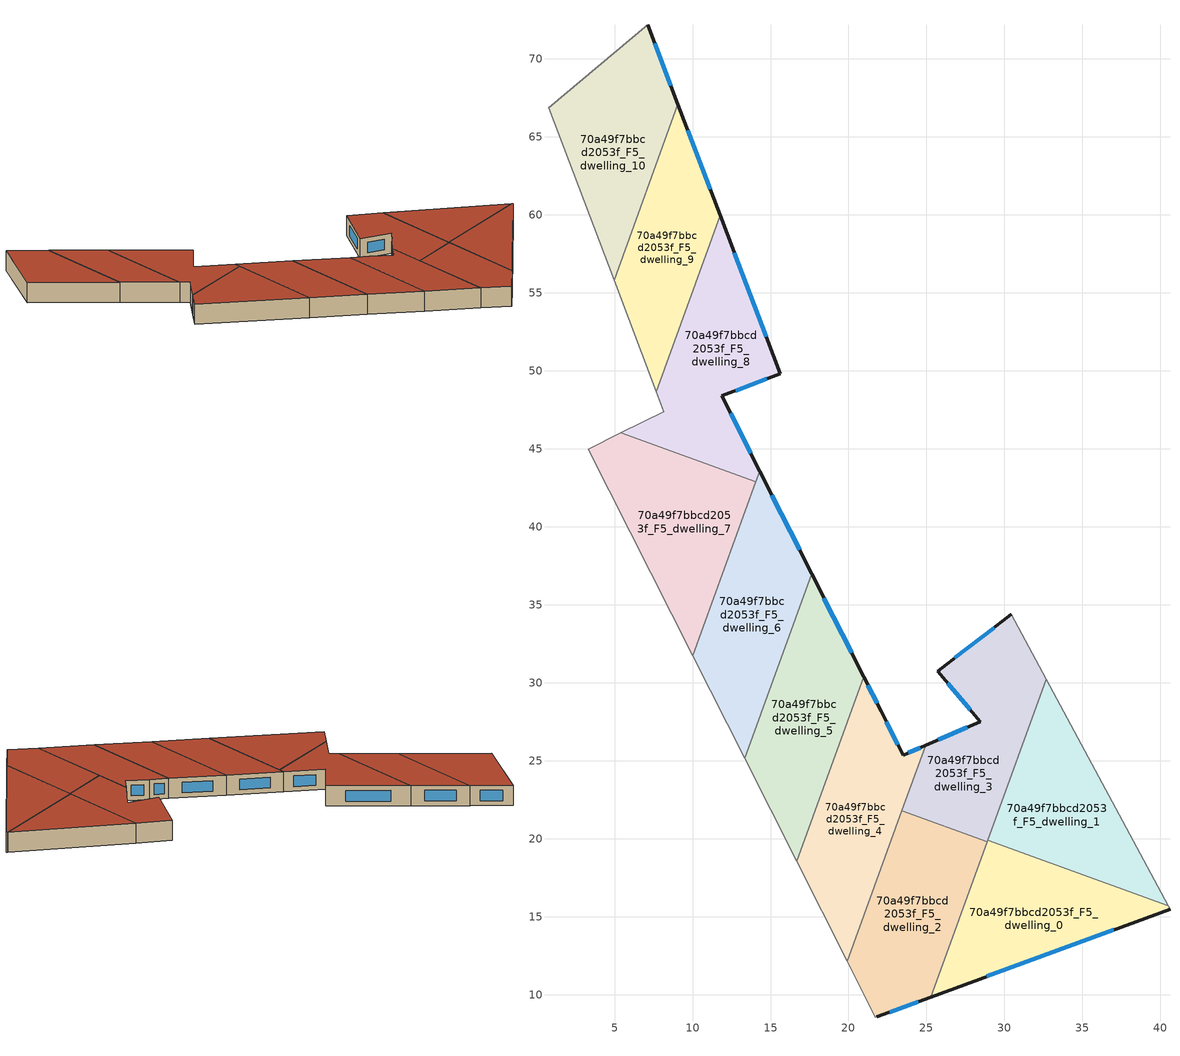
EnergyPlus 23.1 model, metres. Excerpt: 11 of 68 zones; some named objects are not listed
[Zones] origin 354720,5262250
70a49f7bbcd2053f_F5_dwelling_0
 floor to 70a49f7bbcd2053f_F4_dwelling_0 (EU_floor_Construction): 40.5,15.69 40.61,15.47 25.28,9.86 28.92,19.9 z15
 wall outside (EU_wall_Construction): 25.28,9.86 40.61,15.47 z15:18
 wall adiabatic (EU_wall_Construction): 40.61,15.47 40.5,15.69 z15:18
 wall to 70a49f7bbcd2053f_F5_dwelling_1 (EU_wall_Construction): 40.5,15.69 28.92,19.9 z15:18
 wall to 70a49f7bbcd2053f_F5_dwelling_2 (EU_wall_Construction): 28.89,19.8 25.28,9.86 z15:18
 wall to 70a49f7bbcd2053f_F5_dwelling_3 (EU_wall_Construction): 28.92,19.9 28.89,19.8 z15:18
 window (EU_Window_Construction): 28.88,11.17 37.01,14.15 z15.7:17.3
 roof outside (EU_roof_Construction): 40.61,15.47 40.5,15.69 28.92,19.9 25.28,9.86 z18
70a49f7bbcd2053f_F5_dwelling_1
 floor to 70a49f7bbcd2053f_F4_dwelling_1 (EU_floor_Construction): 32.68,30.24 40.5,15.69 28.92,19.9 z15
 wall adiabatic (EU_wall_Construction): 40.5,15.69 32.68,30.24 z15:18
 wall to 70a49f7bbcd2053f_F5_dwelling_3 (EU_wall_Construction): 32.68,30.24 28.92,19.9 z15:18
 roof outside (EU_roof_Construction): 40.5,15.69 32.68,30.24 28.92,19.9 z18
70a49f7bbcd2053f_F5_dwelling_10
 floor to 70a49f7bbcd2053f_F4_dwelling_10 (EU_floor_Construction): 7.13,72.19 9.07,67.1 4.97,55.8 0.77,66.87 z15
 wall outside (EU_wall_Construction): 9.07,67.1 7.13,72.19 z15:18
 wall to 70a49f7bbcd2053f_F5_dwelling_9 (EU_wall_Construction): 4.97,55.8 9.07,67.1 z15:18
 wall adiabatic (EU_wall_Construction): 7.13,72.19 0.77,66.87 4.97,55.8 z15:18
 window (EU_Window_Construction): 8.61,68.29 7.59,71 z15.7:17.3
 roof outside (EU_roof_Construction): 4.97,55.8 9.07,67.1 7.13,72.19 0.77,66.87 z18
70a49f7bbcd2053f_F5_dwelling_2
 floor to 70a49f7bbcd2053f_F4_dwelling_2 (EU_floor_Construction): 28.89,19.8 25.28,9.86 21.83,8.59 21.73,8.56 19.91,12.15 23.41,21.79 z15
 wall outside (EU_wall_Construction): 21.83,8.59 25.28,9.86 z15:18
 wall adiabatic (EU_wall_Construction): 19.91,12.15 21.73,8.56 21.83,8.59 z15:18
 wall to 70a49f7bbcd2053f_F5_dwelling_3 (EU_wall_Construction): 28.89,19.8 23.41,21.79 z15:18
 wall to 70a49f7bbcd2053f_F5_dwelling_4 (EU_wall_Construction): 23.41,21.79 19.91,12.15 z15:18
 window (EU_Window_Construction): 22.64,8.89 24.47,9.56 z15.7:17.3
 roof outside (EU_roof_Construction): 25.28,9.86 28.89,19.8 23.41,21.79 19.91,12.15 21.73,8.56 21.83,8.59 z18
70a49f7bbcd2053f_F5_dwelling_3
 floor to 70a49f7bbcd2053f_F4_dwelling_3 (EU_floor_Construction): 30.45,34.39 32.68,30.24 28.89,19.8 23.41,21.79 24.94,25.99 28.45,27.5 25.72,30.73 z15
 wall outside (EU_wall_Construction): 30.45,34.39 25.72,30.73 28.45,27.5 24.94,25.99 z15:18
 wall adiabatic (EU_wall_Construction): 32.68,30.24 30.45,34.39 z15:18
 wall to 70a49f7bbcd2053f_F5_dwelling_4 (EU_wall_Construction): 24.94,25.99 23.42,21.79 z15:18
 window (EU_Window_Construction): 27.62,27.15 25.76,26.35 / 26.36,29.97 27.81,28.26 / 29.34,33.53 26.83,31.59 z15.7:17.3
 roof outside (EU_roof_Construction): 28.89,19.8 32.68,30.24 30.45,34.39 25.72,30.73 28.45,27.5 24.94,25.99 23.41,21.79 z18
70a49f7bbcd2053f_F5_dwelling_4
 floor to 70a49f7bbcd2053f_F4_dwelling_4 (EU_floor_Construction): 22.1,28.16 23.5,25.37 24.94,25.99 19.91,12.15 16.68,18.55 20.98,30.38 z15
 wall outside (EU_wall_Construction): 24.94,25.99 23.5,25.37 22.1,28.16 20.98,30.38 z15:18
 wall to 70a49f7bbcd2053f_F5_dwelling_5 (EU_wall_Construction): 20.98,30.38 16.68,18.55 z15:18
 wall adiabatic (EU_wall_Construction): 16.68,18.55 19.91,12.15 z15:18
 window (EU_Window_Construction): 21.83,28.68 21.24,29.86 / 23.17,26.03 22.42,27.51 / 24.6,25.85 23.84,25.52 z15.7:17.3
 roof outside (EU_roof_Construction): 19.91,12.15 24.94,25.99 23.5,25.37 22.1,28.16 20.98,30.38 16.68,18.55 z18
70a49f7bbcd2053f_F5_dwelling_5
 floor to 70a49f7bbcd2053f_F4_dwelling_5 (EU_floor_Construction): 17.64,36.98 20.98,30.38 16.68,18.55 13.35,25.15 z15
 wall outside (EU_wall_Construction): 20.98,30.38 17.64,36.98 z15:18
 wall adiabatic (EU_wall_Construction): 13.35,25.15 16.68,18.55 z15:18
 wall to 70a49f7bbcd2053f_F5_dwelling_6 (EU_wall_Construction): 17.64,36.98 13.35,25.15 z15:18
 window (EU_Window_Construction): 20.19,31.93 18.43,35.43 z15.7:17.3
 roof outside (EU_roof_Construction): 16.68,18.55 20.98,30.38 17.64,36.98 13.35,25.15 z18
70a49f7bbcd2053f_F5_dwelling_6
 floor to 70a49f7bbcd2053f_F4_dwelling_6 (EU_floor_Construction): 14.31,43.58 17.64,36.98 13.35,25.15 10.01,31.74 z15
 wall outside (EU_wall_Construction): 17.64,36.98 14.31,43.58 z15:18
 wall adiabatic (EU_wall_Construction): 10.01,31.74 13.35,25.15 z15:18
 wall to 70a49f7bbcd2053f_F5_dwelling_7 (EU_wall_Construction): 14.06,42.88 10.01,31.74 z15:18
 wall to 70a49f7bbcd2053f_F5_dwelling_8 (EU_wall_Construction): 14.31,43.58 14.06,42.88 z15:18
 window (EU_Window_Construction): 16.86,38.53 15.09,42.03 z15.7:17.3
 roof outside (EU_roof_Construction): 13.35,25.15 17.64,36.98 14.31,43.58 10.01,31.74 z18
70a49f7bbcd2053f_F5_dwelling_7
 floor to 70a49f7bbcd2053f_F4_dwelling_7 (EU_floor_Construction): 14.06,42.88 10.01,31.74 3.33,44.98 5.41,46.02 z15
 wall adiabatic (EU_wall_Construction): 5.41,46.02 3.33,44.98 10.01,31.74 z15:18
 wall to 70a49f7bbcd2053f_F5_dwelling_8 (EU_wall_Construction): 14.06,42.88 5.41,46.02 z15:18
 roof outside (EU_roof_Construction): 10.01,31.74 14.06,42.88 5.41,46.02 3.33,44.98 z18
70a49f7bbcd2053f_F5_dwelling_8
 floor to 70a49f7bbcd2053f_F4_dwelling_8 (EU_floor_Construction): 11.78,59.97 15.63,49.82 11.88,48.4 14.31,43.58 14.06,42.88 5.41,46.02 8.16,47.39 7.67,48.67 z15
 wall outside (EU_wall_Construction): 14.31,43.58 11.88,48.4 15.63,49.82 11.78,59.97 z15:18
 wall adiabatic (EU_wall_Construction): 7.67,48.67 8.16,47.39 5.41,46.02 z15:18
 wall to 70a49f7bbcd2053f_F5_dwelling_9 (EU_wall_Construction): 11.78,59.97 7.67,48.67 z15:18
 window (EU_Window_Construction): 12.76,48.73 14.75,49.49 / 13.74,44.71 12.45,47.27 / 14.73,52.2 12.68,57.58 z15.7:17.3
 roof outside (EU_roof_Construction): 14.31,43.58 11.88,48.4 15.63,49.82 11.78,59.97 7.67,48.67 8.16,47.39 5.41,46.02 14.06,42.88 z18
70a49f7bbcd2053f_F5_dwelling_9
 floor to 70a49f7bbcd2053f_F4_dwelling_9 (EU_floor_Construction): 9.07,67.1 11.78,59.97 7.67,48.67 4.97,55.8 z15
 wall outside (EU_wall_Construction): 11.78,59.97 9.07,67.1 z15:18
 wall adiabatic (EU_wall_Construction): 4.97,55.8 7.67,48.67 z15:18
 window (EU_Window_Construction): 11.14,61.64 9.7,65.42 z15.7:17.3
 roof outside (EU_roof_Construction): 7.67,48.67 11.78,59.97 9.07,67.1 4.97,55.8 z18
[Building]
EU S2 Campaign: North Axis=0; Terrain=City; Solar Distribution=FullExterior
[Site:Location]
Budapest.Ferenc.Liszt.Intl.AP: Latitude=47.437; Longitude=19.256; Time Zone=1; Elevation=185
[SizingPeriod:WeatherFileDays]
AnnualSizingPeriod: Begin Month=1; Begin Day of Month=1; End Month=12; End Day of Month=31; Day of Week for Start Day=Monday; Use Weather File Daylight Saving Period=No; Use Weather File Rain and Snow Indicators=No
[MATERIAL]
EU_InternalMass_Material: Roughness=MediumRough; Thickness=0.1; Conductivity=1; Density=1800; Specific Heat=900; Thermal Absorptance=0.9; Solar Absorptance=0.7; Visible Absorptance=0.7
[MATERIAL:NOMASS] Roughness=MediumRough; Thermal Absorptance=0.9; Solar Absorptance=0.7; Visible Absorptance=0.7
Name | Thermal Resistance
EU_wall_NoMass | 0.832559
EU_roof_NoMass | 1.39638
EU_floor_NoMass | 0.872794
[WINDOWMATERIAL:SIMPLEGLAZINGSYSTEM]
EU_Window_SimpleGlazing: UFactor=2.79869; Solar Heat Gain Coefficient=0.75; Visible Transmittance=0.75
[CONSTRUCTION]
EU_wall_Construction: EU_wall_NoMass
EU_roof_Construction: EU_roof_NoMass
EU_floor_Construction: EU_floor_NoMass
EU_Window_Construction: EU_Window_SimpleGlazing
EU_InternalMass_Construction: EU_InternalMass_Material
[ZONE] Type=1; Multiplier=1; Ceiling Height=autocalculate; Floor Area=autocalculate; Part of Total Floor Area=Yes
Name | Volume
70a49f7bbcd2053f_F5_dwelling_0 | 203.385
70a49f7bbcd2053f_F5_dwelling_1 | 203.365
70a49f7bbcd2053f_F5_dwelling_10 | 203.377
70a49f7bbcd2053f_F5_dwelling_2 | 204.667
70a49f7bbcd2053f_F5_dwelling_3 | 204.658
70a49f7bbcd2053f_F5_dwelling_4 | 200.801
70a49f7bbcd2053f_F5_dwelling_5 | 203.381
70a49f7bbcd2053f_F5_dwelling_6 | 203.373
70a49f7bbcd2053f_F5_dwelling_7 | 215.297
70a49f7bbcd2053f_F5_dwelling_8 | 215.326
70a49f7bbcd2053f_F5_dwelling_9 | 179.513
[INTERNALMASS] Construction=EU_InternalMass_Construction
Name | Zone or ZoneList | Surface Area
70a49f7bbcd2053f_F5_dwelling_0_EU_InternalMass | 70a49f7bbcd2053f_F5_dwelling_0 | 67.7971
70a49f7bbcd2053f_F5_dwelling_1_EU_InternalMass | 70a49f7bbcd2053f_F5_dwelling_1 | 67.793
70a49f7bbcd2053f_F5_dwelling_2_EU_InternalMass | 70a49f7bbcd2053f_F5_dwelling_2 | 68.2222
70a49f7bbcd2053f_F5_dwelling_3_EU_InternalMass | 70a49f7bbcd2053f_F5_dwelling_3 | 68.2197
70a49f7bbcd2053f_F5_dwelling_4_EU_InternalMass | 70a49f7bbcd2053f_F5_dwelling_4 | 66.9337
70a49f7bbcd2053f_F5_dwelling_5_EU_InternalMass | 70a49f7bbcd2053f_F5_dwelling_5 | 67.7939
70a49f7bbcd2053f_F5_dwelling_6_EU_InternalMass | 70a49f7bbcd2053f_F5_dwelling_6 | 67.791
70a49f7bbcd2053f_F5_dwelling_7_EU_InternalMass | 70a49f7bbcd2053f_F5_dwelling_7 | 71.764
70a49f7bbcd2053f_F5_dwelling_8_EU_InternalMass | 70a49f7bbcd2053f_F5_dwelling_8 | 71.7756
70a49f7bbcd2053f_F5_dwelling_9_EU_InternalMass | 70a49f7bbcd2053f_F5_dwelling_9 | 59.8375
70a49f7bbcd2053f_F5_dwelling_10_EU_InternalMass | 70a49f7bbcd2053f_F5_dwelling_10 | 67.7922
[OTHEREQUIPMENT] Fuel Type=Electricity; Design Level Calculation Method=Watts/Area; Power per Zone Floor Area=1; Fraction Latent=0; Fraction Radiant=0; Fraction Lost=0; Carbon Dioxide Generation Rate=0; EndUse Subcategory=EU_Step8_InternalGains
Name | Zone or ZoneList or Space or SpaceList | Schedule
EU_Step8_InternalGain_70a49f7bbcd2053f_F5_dwelling_0_f000 | 70a49f7bbcd2053f_F5_dwelling_0 | EU_Step8_GainSchedule_70a49f7bbcd2053f_F5_dwelling_0_f000
EU_Step8_InternalGain_70a49f7bbcd2053f_F5_dwelling_1_f000 | 70a49f7bbcd2053f_F5_dwelling_1 | EU_Step8_GainSchedule_70a49f7bbcd2053f_F5_dwelling_1_f000
EU_Step8_InternalGain_70a49f7bbcd2053f_F5_dwelling_2_f000 | 70a49f7bbcd2053f_F5_dwelling_2 | EU_Step8_GainSchedule_70a49f7bbcd2053f_F5_dwelling_2_f000
EU_Step8_InternalGain_70a49f7bbcd2053f_F5_dwelling_3_f000 | 70a49f7bbcd2053f_F5_dwelling_3 | EU_Step8_GainSchedule_70a49f7bbcd2053f_F5_dwelling_3_f000
EU_Step8_InternalGain_70a49f7bbcd2053f_F5_dwelling_4_f000 | 70a49f7bbcd2053f_F5_dwelling_4 | EU_Step8_GainSchedule_70a49f7bbcd2053f_F5_dwelling_4_f000
EU_Step8_InternalGain_70a49f7bbcd2053f_F5_dwelling_5_f000 | 70a49f7bbcd2053f_F5_dwelling_5 | EU_Step8_GainSchedule_70a49f7bbcd2053f_F5_dwelling_5_f000
EU_Step8_InternalGain_70a49f7bbcd2053f_F5_dwelling_6_f000 | 70a49f7bbcd2053f_F5_dwelling_6 | EU_Step8_GainSchedule_70a49f7bbcd2053f_F5_dwelling_6_f000
EU_Step8_InternalGain_70a49f7bbcd2053f_F5_dwelling_7_f000 | 70a49f7bbcd2053f_F5_dwelling_7 | EU_Step8_GainSchedule_70a49f7bbcd2053f_F5_dwelling_7_f000
EU_Step8_InternalGain_70a49f7bbcd2053f_F5_dwelling_8_f000 | 70a49f7bbcd2053f_F5_dwelling_8 | EU_Step8_GainSchedule_70a49f7bbcd2053f_F5_dwelling_8_f000
EU_Step8_InternalGain_70a49f7bbcd2053f_F5_dwelling_9_f000 | 70a49f7bbcd2053f_F5_dwelling_9 | EU_Step8_GainSchedule_70a49f7bbcd2053f_F5_dwelling_9_f000
EU_Step8_InternalGain_70a49f7bbcd2053f_F5_dwelling_10_f000 | 70a49f7bbcd2053f_F5_dwelling_10 | EU_Step8_GainSchedule_70a49f7bbcd2053f_F5_dwelling_10_f000
[ZONEVENTILATION:DESIGNFLOWRATE] Schedule=EU_AlwaysOn; Design Flow Rate Calculation Method=AirChanges/Hour; Air Changes per Hour=0.475469; Ventilation Type=Natural; Fan Pressure Rise=0; Fan Total Efficiency=1; Constant Term Coefficient=1; Temperature Term Coefficient=0; Velocity Term Coefficient=0; Velocity Squared Term Coefficient=0; Minimum Indoor Temperature=-100; Maximum Indoor Temperature=100; Delta Temperature=-100; Minimum Outdoor Temperature=-100; Maximum Outdoor Temperature=100; Maximum Wind Speed=40
Name | Zone or ZoneList or Space or SpaceList
EU_ConstantAir_70a49f7bbcd2053f_F5_dwelling_0 | 70a49f7bbcd2053f_F5_dwelling_0
EU_ConstantAir_70a49f7bbcd2053f_F5_dwelling_1 | 70a49f7bbcd2053f_F5_dwelling_1
EU_ConstantAir_70a49f7bbcd2053f_F5_dwelling_2 | 70a49f7bbcd2053f_F5_dwelling_2
EU_ConstantAir_70a49f7bbcd2053f_F5_dwelling_3 | 70a49f7bbcd2053f_F5_dwelling_3
EU_ConstantAir_70a49f7bbcd2053f_F5_dwelling_4 | 70a49f7bbcd2053f_F5_dwelling_4
EU_ConstantAir_70a49f7bbcd2053f_F5_dwelling_5 | 70a49f7bbcd2053f_F5_dwelling_5
EU_ConstantAir_70a49f7bbcd2053f_F5_dwelling_6 | 70a49f7bbcd2053f_F5_dwelling_6
EU_ConstantAir_70a49f7bbcd2053f_F5_dwelling_7 | 70a49f7bbcd2053f_F5_dwelling_7
EU_ConstantAir_70a49f7bbcd2053f_F5_dwelling_8 | 70a49f7bbcd2053f_F5_dwelling_8
EU_ConstantAir_70a49f7bbcd2053f_F5_dwelling_9 | 70a49f7bbcd2053f_F5_dwelling_9
EU_ConstantAir_70a49f7bbcd2053f_F5_dwelling_10 | 70a49f7bbcd2053f_F5_dwelling_10
[HVACTEMPLATE:ZONE:IDEALLOADSAIRSYSTEM] System Availability Schedule=EU_AlwaysOn; Maximum Heating Supply Air Temperature=50; Minimum Cooling Supply Air Temperature=13; Maximum Heating Supply Air Humidity Ratio=0.0156; Minimum Cooling Supply Air Humidity Ratio=0.0077; Heating Limit=NoLimit; Cooling Limit=NoLimit; Heating Availability Schedule=EU_AlwaysOn; Cooling Availability Schedule=EU_CoolingOff; Dehumidification Control Type=ConstantSensibleHeatRatio; Cooling Sensible Heat Ratio=0.7; Dehumidification Setpoint=60; Humidification Control Type=None; Humidification Setpoint=30; Outdoor Air Method=None; Outdoor Air Flow Rate per Person=0.00944; Outdoor Air Flow Rate per Zone Floor Area=0; Outdoor Air Flow Rate per Zone=0; Demand Controlled Ventilation Type=None; Outdoor Air Economizer Type=NoEconomizer; Heat Recovery Type=None; Sensible Heat Recovery Effectiveness=0.7; Latent Heat Recovery Effectiveness=0.65
Name | Template Thermostat
70a49f7bbcd2053f_F5_dwelling_0 | EU_HeatOnly_70a49f7bbcd2053f_F5_dwelling_0
70a49f7bbcd2053f_F5_dwelling_1 | EU_HeatOnly_70a49f7bbcd2053f_F5_dwelling_1
70a49f7bbcd2053f_F5_dwelling_2 | EU_HeatOnly_70a49f7bbcd2053f_F5_dwelling_2
70a49f7bbcd2053f_F5_dwelling_3 | EU_HeatOnly_70a49f7bbcd2053f_F5_dwelling_3
70a49f7bbcd2053f_F5_dwelling_4 | EU_HeatOnly_70a49f7bbcd2053f_F5_dwelling_4
70a49f7bbcd2053f_F5_dwelling_5 | EU_HeatOnly_70a49f7bbcd2053f_F5_dwelling_5
70a49f7bbcd2053f_F5_dwelling_6 | EU_HeatOnly_70a49f7bbcd2053f_F5_dwelling_6
70a49f7bbcd2053f_F5_dwelling_7 | EU_HeatOnly_70a49f7bbcd2053f_F5_dwelling_7
70a49f7bbcd2053f_F5_dwelling_8 | EU_HeatOnly_70a49f7bbcd2053f_F5_dwelling_8
70a49f7bbcd2053f_F5_dwelling_9 | EU_HeatOnly_70a49f7bbcd2053f_F5_dwelling_9
70a49f7bbcd2053f_F5_dwelling_10 | EU_HeatOnly_70a49f7bbcd2053f_F5_dwelling_10
[SIZING:ZONE] Zone Cooling Design Supply Air Temperature Input Method=SupplyAirTemperature; Zone Cooling Design Supply Air Temperature=13; Zone Heating Design Supply Air Temperature Input Method=SupplyAirTemperature; Zone Heating Design Supply Air Temperature=50; Zone Cooling Design Supply Air Humidity Ratio=0.008; Zone Heating Design Supply Air Humidity Ratio=0.008; Cooling Design Air Flow Method=DesignDay; Cooling Design Air Flow Rate=0; Cooling Minimum Air Flow per Zone Floor Area=0.000762; Cooling Minimum Air Flow=0; Cooling Minimum Air Flow Fraction=0.2; Heating Design Air Flow Method=DesignDay; Heating Design Air Flow Rate=0; Heating Maximum Air Flow per Zone Floor Area=0.002032; Heating Maximum Air Flow=0.141576; Heating Maximum Air Flow Fraction=0.3; Account for Dedicated Outdoor Air System=No; Dedicated Outdoor Air System Control Strategy=NeutralSupplyAir; Dedicated Outdoor Air Low Setpoint Temperature for Design=autosize; Dedicated Outdoor Air High Setpoint Temperature for Design=autosize; Zone Load Sizing Method=Sensible Load Only No Latent Load; Zone Latent Cooling Design Supply Air Humidity Ratio Input Method=HumidityRatioDifference; Zone Cooling Design Supply Air Humidity Ratio Difference=0.005; Zone Latent Heating Design Supply Air Humidity Ratio Input Method=HumidityRatioDifference; Zone Humidification Design Supply Air Humidity Ratio Difference=0.005
70a49f7bbcd2053f_F5_dwelling_0; 70a49f7bbcd2053f_F5_dwelling_1; 70a49f7bbcd2053f_F5_dwelling_2; 70a49f7bbcd2053f_F5_dwelling_3; 70a49f7bbcd2053f_F5_dwelling_4; 70a49f7bbcd2053f_F5_dwelling_5; 70a49f7bbcd2053f_F5_dwelling_6; 70a49f7bbcd2053f_F5_dwelling_7; 70a49f7bbcd2053f_F5_dwelling_8; 70a49f7bbcd2053f_F5_dwelling_9; 70a49f7bbcd2053f_F5_dwelling_10
[SCHEDULE:CONSTANT]
Name | Hourly Value
EU_AlwaysOn | 1
EU_CoolingOff | 0
[SCHEDULE:FILE] Column Number=1; Rows to Skip at Top=0; Number of Hours of Data=8760; Column Separator=Comma; Interpolate to Timestep=No; Minutes per Item=60; Adjust Schedule for Daylight Savings=Yes
Name | File
EU_Step8_GainSchedule_70a49f7bbcd2053f_F5_dwelling_0_f000 | ../../schedules/70a49f7bbcd2053f/70a49f7bbcd2053f_F5_dwelling_0_f000_gain.csv
EU_Step8_GainSchedule_70a49f7bbcd2053f_F5_dwelling_1_f000 | ../../schedules/70a49f7bbcd2053f/70a49f7bbcd2053f_F5_dwelling_1_f000_gain.csv
EU_Step8_GainSchedule_70a49f7bbcd2053f_F5_dwelling_2_f000 | ../../schedules/70a49f7bbcd2053f/70a49f7bbcd2053f_F5_dwelling_2_f000_gain.csv
EU_Step8_GainSchedule_70a49f7bbcd2053f_F5_dwelling_3_f000 | ../../schedules/70a49f7bbcd2053f/70a49f7bbcd2053f_F5_dwelling_3_f000_gain.csv
EU_Step8_GainSchedule_70a49f7bbcd2053f_F5_dwelling_4_f000 | ../../schedules/70a49f7bbcd2053f/70a49f7bbcd2053f_F5_dwelling_4_f000_gain.csv
EU_Step8_GainSchedule_70a49f7bbcd2053f_F5_dwelling_5_f000 | ../../schedules/70a49f7bbcd2053f/70a49f7bbcd2053f_F5_dwelling_5_f000_gain.csv
EU_Step8_GainSchedule_70a49f7bbcd2053f_F5_dwelling_6_f000 | ../../schedules/70a49f7bbcd2053f/70a49f7bbcd2053f_F5_dwelling_6_f000_gain.csv
EU_Step8_GainSchedule_70a49f7bbcd2053f_F5_dwelling_7_f000 | ../../schedules/70a49f7bbcd2053f/70a49f7bbcd2053f_F5_dwelling_7_f000_gain.csv
EU_Step8_GainSchedule_70a49f7bbcd2053f_F5_dwelling_8_f000 | ../../schedules/70a49f7bbcd2053f/70a49f7bbcd2053f_F5_dwelling_8_f000_gain.csv
EU_Step8_GainSchedule_70a49f7bbcd2053f_F5_dwelling_9_f000 | ../../schedules/70a49f7bbcd2053f/70a49f7bbcd2053f_F5_dwelling_9_f000_gain.csv
EU_Step8_GainSchedule_70a49f7bbcd2053f_F5_dwelling_10_f000 | ../../schedules/70a49f7bbcd2053f/70a49f7bbcd2053f_F5_dwelling_10_f000_gain.csv
